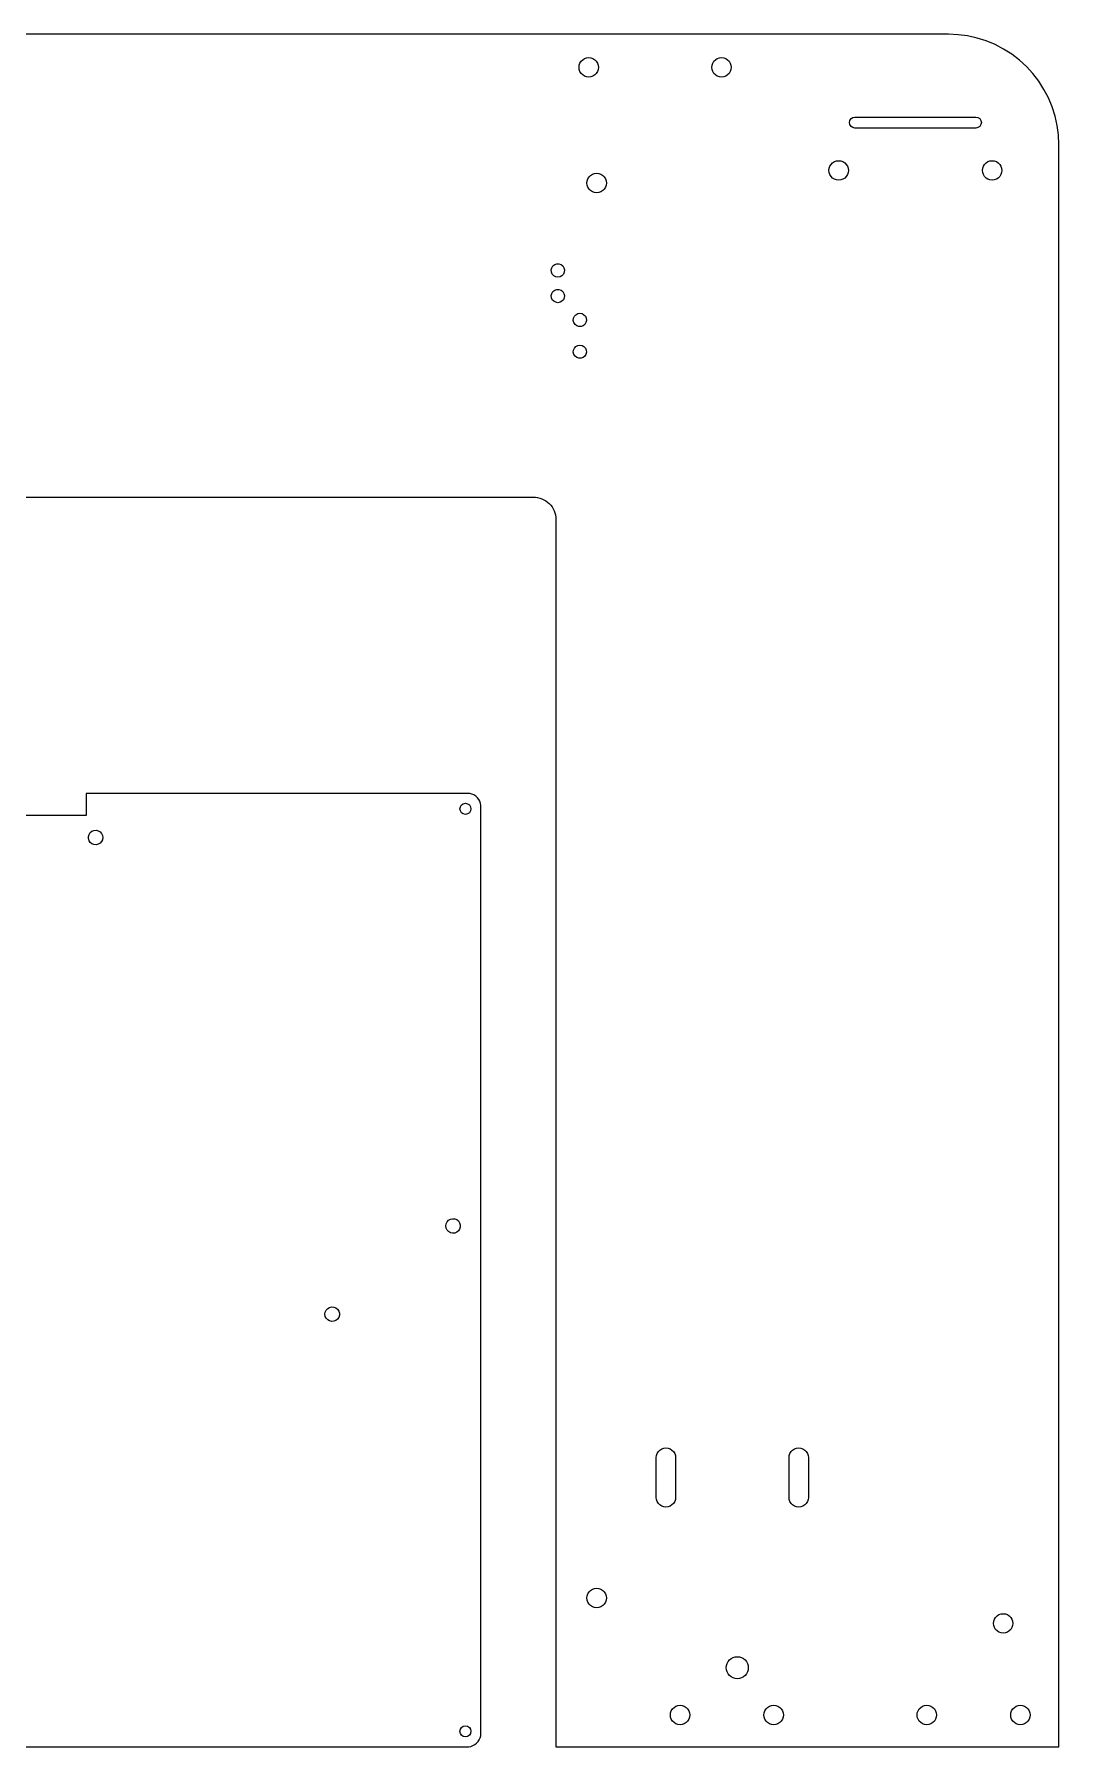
# Model space of a CAD drawing. Header units: metres. Extents: x -232 to 232, y 0 to 388.
# Drawn here: x 0 to 232.2, y 0 to 388 of the extents above; entities that cross this region are included whole.
import ezdxf

# ---------------------------------------------------------------- set-up
doc = ezdxf.new("R2010")
doc.units = ezdxf.units.M

msp = doc.modelspace()

# ---------------------------------------------------------------- linework, layer by layer
for p, q in [((207.25, 388), (-207.25, 388)), ((209.429, 387.905), (207.25, 388)), ((211.591, 387.62), (209.429, 387.905)), ((213.72, 387.148), (211.591, 387.62)), ((215.8, 386.492), (213.72, 387.148)), ((217.815, 385.658), (215.8, 386.492)), ((219.75, 384.651), (217.815, 385.658)), ((221.589, 383.479), (219.75, 384.651)), ((123.5, 380.5), (123.555, 380.99)), ((123.555, 380.01), (123.5, 380.5)), ((123.555, 380.99), (123.718, 381.455)), ((123.718, 381.455), (123.98, 381.872)), ((123.98, 381.872), (124.328, 382.22)), ((124.328, 382.22), (124.745, 382.482)), ((124.745, 382.482), (125.21, 382.645)), ((125.21, 382.645), (125.7, 382.7)), ((125.7, 382.7), (126.19, 382.645)), ((126.19, 382.645), (126.655, 382.482)), ((126.655, 382.482), (127.072, 382.22)), ((127.072, 382.22), (127.42, 381.872)), ((127.42, 381.872), (127.682, 381.455)), ((127.682, 381.455), (127.845, 380.99)), ((127.845, 380.99), (127.9, 380.5)), ((127.9, 380.5), (127.845, 380.01)), ((153.6, 380.5), (153.655, 380.99)), ((153.655, 380.01), (153.6, 380.5)), ((153.655, 380.99), (153.818, 381.455)), ((153.818, 381.455), (154.08, 381.872)), ((154.08, 381.872), (154.428, 382.22)), ((154.428, 382.22), (154.845, 382.482)), ((154.845, 382.482), (155.31, 382.645)), ((155.31, 382.645), (155.8, 382.7)), ((155.8, 382.7), (156.29, 382.645)), ((156.29, 382.645), (156.755, 382.482)), ((156.755, 382.482), (157.172, 382.22)), ((157.172, 382.22), (157.52, 381.872)), ((157.52, 381.872), (157.782, 381.455)), ((157.782, 381.455), (157.945, 380.99)), ((157.945, 380.99), (158, 380.5)), ((158, 380.5), (157.945, 380.01)), ((223.32, 382.151), (221.589, 383.479)), ((224.928, 380.678), (223.32, 382.151)), ((226.401, 379.07), (224.928, 380.678)), ((123.718, 379.545), (123.555, 380.01)), ((123.98, 379.128), (123.718, 379.545)), ((124.328, 378.78), (123.98, 379.128)), ((124.745, 378.518), (124.328, 378.78)), ((125.21, 378.355), (124.745, 378.518)), ((125.7, 378.3), (125.21, 378.355)), ((126.19, 378.355), (125.7, 378.3)), ((126.655, 378.518), (126.19, 378.355)), ((127.072, 378.78), (126.655, 378.518)), ((127.42, 379.128), (127.072, 378.78)), ((127.682, 379.545), (127.42, 379.128)), ((127.845, 380.01), (127.682, 379.545)), ((153.818, 379.545), (153.655, 380.01)), ((154.08, 379.128), (153.818, 379.545)), ((154.428, 378.78), (154.08, 379.128)), ((154.845, 378.518), (154.428, 378.78)), ((155.31, 378.355), (154.845, 378.518)), ((155.8, 378.3), (155.31, 378.355)), ((156.29, 378.355), (155.8, 378.3)), ((156.755, 378.518), (156.29, 378.355)), ((157.172, 378.78), (156.755, 378.518)), ((157.52, 379.128), (157.172, 378.78)), ((157.782, 379.545), (157.52, 379.128)), ((157.945, 380.01), (157.782, 379.545)), ((227.729, 377.339), (226.401, 379.07)), ((228.901, 375.5), (227.729, 377.339)), ((229.908, 373.565), (228.901, 375.5)), ((230.742, 371.55), (229.908, 373.565)), ((184.895, 368.478), (185.166, 368.884)), ((185.166, 368.884), (185.572, 369.155)), ((185.572, 369.155), (186.05, 369.25)), ((186.05, 369.25), (213.45, 369.25)), ((213.45, 369.25), (213.928, 369.155)), ((213.928, 369.155), (214.334, 368.884)), ((214.334, 368.884), (214.605, 368.478)), ((231.398, 369.47), (230.742, 371.55)), ((231.87, 367.341), (231.398, 369.47)), ((184.8, 368), (184.895, 368.478)), ((184.895, 367.522), (184.8, 368)), ((185.166, 367.116), (184.895, 367.522)), ((185.572, 366.845), (185.166, 367.116)), ((186.05, 366.75), (185.572, 366.845)), ((213.45, 366.75), (186.05, 366.75)), ((213.928, 366.845), (213.45, 366.75)), ((214.334, 367.116), (213.928, 366.845)), ((214.605, 367.522), (214.334, 367.116)), ((214.605, 368.478), (214.7, 368)), ((214.7, 368), (214.605, 367.522)), ((232.155, 365.179), (231.87, 367.341)), ((232.25, 363), (232.155, 365.179)), ((232.25, 0), (232.25, 363)), ((180.15, 357.15), (180.205, 357.64)), ((180.205, 356.66), (180.15, 357.15)), ((180.205, 357.64), (180.368, 358.105)), ((180.368, 358.105), (180.63, 358.522)), ((180.63, 358.522), (180.978, 358.87)), ((180.978, 358.87), (181.395, 359.132)), ((181.395, 359.132), (181.86, 359.295)), ((181.86, 359.295), (182.35, 359.35)), ((182.35, 359.35), (182.84, 359.295)), ((182.84, 359.295), (183.305, 359.132)), ((183.305, 359.132), (183.722, 358.87)), ((183.722, 358.87), (184.07, 358.522)), ((184.07, 358.522), (184.332, 358.105)), ((184.332, 358.105), (184.495, 357.64)), ((184.495, 357.64), (184.55, 357.15)), ((184.55, 357.15), (184.495, 356.66)), ((214.95, 357.15), (215.005, 357.64)), ((215.005, 356.66), (214.95, 357.15)), ((215.005, 357.64), (215.168, 358.105)), ((215.168, 358.105), (215.43, 358.522)), ((215.43, 358.522), (215.778, 358.87)), ((215.778, 358.87), (216.195, 359.132)), ((216.195, 359.132), (216.66, 359.295)), ((216.66, 359.295), (217.15, 359.35)), ((217.15, 359.35), (217.64, 359.295)), ((217.64, 359.295), (218.105, 359.132)), ((218.105, 359.132), (218.522, 358.87)), ((218.522, 358.87), (218.87, 358.522)), ((218.87, 358.522), (219.132, 358.105)), ((219.132, 358.105), (219.295, 357.64)), ((219.295, 357.64), (219.35, 357.15)), ((219.35, 357.15), (219.295, 356.66)), ((125.3, 354.29), (125.355, 354.78)), ((125.355, 353.8), (125.3, 354.29)), ((125.355, 354.78), (125.518, 355.245)), ((125.518, 353.335), (125.355, 353.8)), ((125.518, 355.245), (125.78, 355.662)), ((125.78, 352.918), (125.518, 353.335)), ((125.78, 355.662), (126.128, 356.01)), ((126.128, 356.01), (126.545, 356.272)), ((126.545, 356.272), (127.01, 356.435)), ((127.01, 356.435), (127.5, 356.49)), ((127.5, 356.49), (127.99, 356.435)), ((127.99, 356.435), (128.455, 356.272)), ((128.455, 356.272), (128.872, 356.01)), ((128.872, 356.01), (129.22, 355.662)), ((129.22, 355.662), (129.482, 355.245)), ((129.482, 353.335), (129.22, 352.918)), ((129.482, 355.245), (129.645, 354.78)), ((129.645, 353.8), (129.482, 353.335)), ((129.645, 354.78), (129.7, 354.29)), ((129.7, 354.29), (129.645, 353.8)), ((180.368, 356.195), (180.205, 356.66)), ((180.63, 355.778), (180.368, 356.195)), ((180.978, 355.43), (180.63, 355.778)), ((181.395, 355.168), (180.978, 355.43)), ((181.86, 355.005), (181.395, 355.168)), ((182.35, 354.95), (181.86, 355.005)), ((182.84, 355.005), (182.35, 354.95)), ((183.305, 355.168), (182.84, 355.005)), ((183.722, 355.43), (183.305, 355.168)), ((184.07, 355.778), (183.722, 355.43)), ((184.332, 356.195), (184.07, 355.778)), ((184.495, 356.66), (184.332, 356.195)), ((215.168, 356.195), (215.005, 356.66)), ((215.43, 355.778), (215.168, 356.195)), ((215.778, 355.43), (215.43, 355.778)), ((216.195, 355.168), (215.778, 355.43)), ((216.66, 355.005), (216.195, 355.168)), ((217.15, 354.95), (216.66, 355.005)), ((217.64, 355.005), (217.15, 354.95)), ((218.105, 355.168), (217.64, 355.005)), ((218.522, 355.43), (218.105, 355.168)), ((218.87, 355.778), (218.522, 355.43)), ((219.132, 356.195), (218.87, 355.778)), ((219.295, 356.66), (219.132, 356.195)), ((126.128, 352.57), (125.78, 352.918)), ((126.545, 352.308), (126.128, 352.57)), ((127.01, 352.145), (126.545, 352.308)), ((127.5, 352.09), (127.01, 352.145)), ((127.99, 352.145), (127.5, 352.09)), ((128.455, 352.308), (127.99, 352.145)), ((128.872, 352.57), (128.455, 352.308)), ((129.22, 352.918), (128.872, 352.57)), ((117.205, 334.604), (117.326, 335.083)), ((117.246, 334.112), (117.205, 334.604)), ((117.444, 333.66), (117.246, 334.112)), ((117.326, 335.083), (117.596, 335.496)), ((117.596, 335.496), (117.986, 335.799)), ((117.986, 335.799), (118.453, 335.96)), ((118.453, 335.96), (118.947, 335.96)), ((118.947, 335.96), (119.414, 335.799)), ((119.414, 335.799), (119.804, 335.496)), ((119.804, 335.496), (120.074, 335.083)), ((120.154, 334.112), (119.956, 333.66)), ((120.074, 335.083), (120.195, 334.604)), ((120.195, 334.604), (120.154, 334.112)), ((117.779, 333.296), (117.444, 333.66)), ((117.596, 329.696), (117.986, 329.999)), ((118.213, 333.061), (117.779, 333.296)), ((117.986, 329.999), (118.453, 330.16)), ((118.7, 332.98), (118.213, 333.061)), ((118.453, 330.16), (118.947, 330.16)), ((119.187, 333.061), (118.7, 332.98)), ((118.947, 330.16), (119.414, 329.999)), ((119.621, 333.296), (119.187, 333.061)), ((119.414, 329.999), (119.804, 329.696)), ((119.956, 333.66), (119.621, 333.296)), ((117.205, 328.804), (117.326, 329.283)), ((117.246, 328.312), (117.205, 328.804)), ((117.444, 327.86), (117.246, 328.312)), ((117.326, 329.283), (117.596, 329.696)), ((117.779, 327.496), (117.444, 327.86)), ((118.213, 327.261), (117.779, 327.496)), ((118.7, 327.18), (118.213, 327.261)), ((119.187, 327.261), (118.7, 327.18)), ((119.621, 327.496), (119.187, 327.261)), ((119.956, 327.86), (119.621, 327.496)), ((119.804, 329.696), (120.074, 329.283)), ((120.154, 328.312), (119.956, 327.86)), ((120.074, 329.283), (120.195, 328.804)), ((120.195, 328.804), (120.154, 328.312)), ((122.205, 323.156), (122.246, 323.648)), ((122.326, 322.677), (122.205, 323.156)), ((122.246, 323.648), (122.444, 324.1)), ((122.596, 322.264), (122.326, 322.677)), ((122.444, 324.1), (122.779, 324.464)), ((122.986, 321.961), (122.596, 322.264)), ((122.779, 324.464), (123.213, 324.699)), ((123.213, 324.699), (123.7, 324.78)), ((123.7, 324.78), (124.187, 324.699)), ((124.187, 324.699), (124.621, 324.464)), ((124.804, 322.264), (124.414, 321.961)), ((124.621, 324.464), (124.956, 324.1)), ((125.074, 322.677), (124.804, 322.264)), ((124.956, 324.1), (125.154, 323.648)), ((125.195, 323.156), (125.074, 322.677)), ((125.154, 323.648), (125.195, 323.156)), ((123.453, 321.8), (122.986, 321.961)), ((123.947, 321.8), (123.453, 321.8)), ((124.414, 321.961), (123.947, 321.8)), ((122.205, 315.956), (122.246, 316.448)), ((122.326, 315.477), (122.205, 315.956)), ((122.246, 316.448), (122.444, 316.9)), ((122.596, 315.064), (122.326, 315.477)), ((122.444, 316.9), (122.779, 317.264)), ((122.986, 314.761), (122.596, 315.064)), ((122.779, 317.264), (123.213, 317.499)), ((123.453, 314.6), (122.986, 314.761)), ((123.213, 317.499), (123.7, 317.58)), ((123.947, 314.6), (123.453, 314.6)), ((123.7, 317.58), (124.187, 317.499)), ((124.414, 314.761), (123.947, 314.6)), ((124.187, 317.499), (124.621, 317.264)), ((124.804, 315.064), (124.414, 314.761)), ((124.621, 317.264), (124.956, 316.9)), ((125.074, 315.477), (124.804, 315.064)), ((124.956, 316.9), (125.154, 316.448)), ((125.195, 315.956), (125.074, 315.477)), ((125.154, 316.448), (125.195, 315.956)), ((-126.75, 283.1), (113.25, 283.1)), ((113.25, 283.1), (113.624, 283.086)), ((113.624, 283.086), (114.118, 283.024)), ((114.118, 283.024), (114.604, 282.913)), ((114.604, 282.913), (115.077, 282.754)), ((115.077, 282.754), (115.531, 282.549)), ((115.531, 282.549), (115.963, 282.3)), ((115.963, 282.3), (116.367, 282.009)), ((116.367, 282.009), (116.741, 281.679)), ((116.741, 281.679), (117.08, 281.314)), ((117.08, 281.314), (117.381, 280.917)), ((117.381, 280.917), (117.641, 280.491)), ((117.641, 280.491), (117.857, 280.042)), ((117.857, 280.042), (118.028, 279.574)), ((118.028, 279.574), (118.151, 279.091)), ((118.151, 279.091), (118.225, 278.598)), ((118.225, 278.598), (118.25, 278.1)), ((118.25, 278.1), (118.25, 0)), ((98.25, 216), (11.76, 215.996)), ((11.76, 215.996), (11.76, 211)), ((96.8661, 213.384), (97.2716, 213.655)), ((97.2716, 213.655), (97.75, 213.75)), ((97.75, 213.75), (98.2283, 213.655)), ((98.2283, 213.655), (98.6339, 213.384)), ((98.7438, 215.959), (98.25, 216)), ((99.2241, 215.837), (98.7438, 215.959)), ((99.6778, 215.638), (99.2241, 215.837)), ((100.093, 215.367), (99.6778, 215.638)), ((100.457, 215.032), (100.093, 215.367)), ((100.761, 214.641), (100.457, 215.032)), ((100.997, 214.205), (100.761, 214.641)), ((101.158, 213.736), (100.997, 214.205)), ((101.24, 213.248), (101.158, 213.736)), ((11.76, 211), (-25.26, 211)), ((96.5, 212.5), (96.5951, 212.978)), ((96.5951, 212.022), (96.5, 212.5)), ((96.5951, 212.978), (96.8661, 213.384)), ((96.8661, 211.616), (96.5951, 212.022)), ((97.2716, 211.345), (96.8661, 211.616)), ((97.75, 211.25), (97.2716, 211.345)), ((98.2283, 211.345), (97.75, 211.25)), ((98.6339, 211.616), (98.2283, 211.345)), ((98.6339, 213.384), (98.9048, 212.978)), ((98.9048, 212.022), (98.6339, 211.616)), ((98.9048, 212.978), (99, 212.5)), ((99, 212.5), (98.9048, 212.022)), ((101.25, 3), (101.24, 213.248)), ((12.2784, 206.246), (12.4234, 206.716)), ((12.2784, 205.754), (12.2784, 206.246)), ((12.4234, 205.284), (12.2784, 205.754)), ((12.4234, 206.716), (12.7005, 207.122)), ((12.7005, 207.122), (13.085, 207.429)), ((13.085, 207.429), (13.5428, 207.609)), ((13.5428, 207.609), (14.0333, 207.645)), ((14.0333, 207.645), (14.5128, 207.536)), ((14.5128, 207.536), (14.9388, 207.29)), ((14.9388, 207.29), (15.2733, 206.929)), ((15.2733, 206.929), (15.4867, 206.486)), ((15.4867, 206.486), (15.56, 206)), ((15.56, 206), (15.4867, 205.514)), ((12.7005, 204.878), (12.4234, 205.284)), ((13.085, 204.571), (12.7005, 204.878)), ((13.5428, 204.391), (13.085, 204.571)), ((14.0333, 204.355), (13.5428, 204.391)), ((14.5128, 204.464), (14.0333, 204.355)), ((14.9388, 204.71), (14.5128, 204.464)), ((15.2733, 205.071), (14.9388, 204.71)), ((15.4867, 205.514), (15.2733, 205.071)), ((93.3, 118), (93.3733, 118.486)), ((93.3733, 117.514), (93.3, 118)), ((93.3733, 118.486), (93.5867, 118.929)), ((93.5867, 117.071), (93.3733, 117.514)), ((93.5867, 118.929), (93.9212, 119.29)), ((93.9212, 116.71), (93.5867, 117.071)), ((93.9212, 119.29), (94.3472, 119.536)), ((94.3472, 116.464), (93.9212, 116.71)), ((94.3472, 119.536), (94.8267, 119.645)), ((94.8267, 116.355), (94.3472, 116.464)), ((94.8267, 119.645), (95.3172, 119.609)), ((95.3172, 119.609), (95.775, 119.429)), ((95.775, 116.571), (95.3172, 116.391)), ((95.775, 119.429), (96.1595, 119.122)), ((96.1595, 116.878), (95.775, 116.571)), ((96.1595, 119.122), (96.4366, 118.716)), ((96.4366, 117.284), (96.1595, 116.878)), ((96.4366, 118.716), (96.5816, 118.246)), ((96.5816, 117.754), (96.4366, 117.284)), ((96.5816, 118.246), (96.5816, 117.754)), ((95.3172, 116.391), (94.8267, 116.355)), ((65.9, 98), (65.9733, 98.4863)), ((65.9733, 97.5136), (65.9, 98)), ((65.9733, 98.4863), (66.1867, 98.9295)), ((66.1867, 97.0705), (65.9733, 97.5136)), ((66.1867, 98.9295), (66.5212, 99.29)), ((66.5212, 96.71), (66.1867, 97.0705)), ((66.5212, 99.29), (66.9472, 99.5359)), ((66.9472, 99.5359), (67.4267, 99.6454)), ((67.4267, 99.6454), (67.9172, 99.6086)), ((67.9172, 99.6086), (68.375, 99.4289)), ((68.375, 99.4289), (68.7595, 99.1223)), ((68.7595, 99.1223), (69.0366, 98.7159)), ((69.0366, 97.2841), (68.7595, 96.8777)), ((69.0366, 98.7159), (69.1816, 98.2459)), ((69.1816, 97.7541), (69.0366, 97.2841)), ((69.1816, 98.2459), (69.1816, 97.7541)), ((66.9472, 96.4641), (66.5212, 96.71)), ((67.4267, 96.3546), (66.9472, 96.4641)), ((67.9172, 96.3914), (67.4267, 96.3546)), ((68.375, 96.571), (67.9172, 96.3914)), ((68.7595, 96.8777), (68.375, 96.571)), ((141, 65.5), (141.055, 65.9895)), ((141.055, 65.9895), (141.218, 66.4545)), ((141.218, 66.4545), (141.48, 66.8717)), ((141.48, 66.8717), (141.828, 67.22)), ((141.828, 67.22), (142.245, 67.4821)), ((142.245, 67.4821), (142.71, 67.6448)), ((142.71, 67.6448), (143.2, 67.7)), ((143.2, 67.7), (143.69, 67.6448)), ((143.69, 67.6448), (144.155, 67.4821)), ((144.155, 67.4821), (144.572, 67.22)), ((144.572, 67.22), (144.92, 66.8717)), ((144.92, 66.8717), (145.182, 66.4545)), ((145.182, 66.4545), (145.345, 65.9895)), ((145.345, 65.9895), (145.4, 65.5)), ((171.1, 65.5), (171.155, 65.9895)), ((171.155, 65.9895), (171.318, 66.4545)), ((171.318, 66.4545), (171.58, 66.8717)), ((171.58, 66.8717), (171.928, 67.22)), ((171.928, 67.22), (172.345, 67.4821)), ((172.345, 67.4821), (172.81, 67.6448)), ((172.81, 67.6448), (173.3, 67.7)), ((173.3, 67.7), (173.79, 67.6448)), ((173.79, 67.6448), (174.255, 67.4821)), ((174.255, 67.4821), (174.672, 67.22)), ((174.672, 67.22), (175.02, 66.8717)), ((175.02, 66.8717), (175.282, 66.4545)), ((175.282, 66.4545), (175.445, 65.9895)), ((175.445, 65.9895), (175.5, 65.5)), ((141, 56.5), (141, 65.5)), ((145.4, 65.5), (145.4, 56.5)), ((171.1, 56.5), (171.1, 65.5)), ((175.5, 65.5), (175.5, 56.5)), ((141.055, 56.0105), (141, 56.5)), ((141.218, 55.5454), (141.055, 56.0105)), ((141.48, 55.1283), (141.218, 55.5454)), ((141.828, 54.78), (141.48, 55.1283)), ((142.245, 54.5179), (141.828, 54.78)), ((142.71, 54.3551), (142.245, 54.5179)), ((143.2, 54.3), (142.71, 54.3551)), ((143.69, 54.3551), (143.2, 54.3)), ((144.155, 54.5179), (143.69, 54.3551)), ((144.572, 54.78), (144.155, 54.5179)), ((144.92, 55.1283), (144.572, 54.78)), ((145.182, 55.5454), (144.92, 55.1283)), ((145.345, 56.0105), (145.182, 55.5454)), ((145.4, 56.5), (145.345, 56.0105)), ((171.155, 56.0105), (171.1, 56.5)), ((171.318, 55.5454), (171.155, 56.0105)), ((171.58, 55.1283), (171.318, 55.5454)), ((171.928, 54.78), (171.58, 55.1283)), ((172.345, 54.5179), (171.928, 54.78)), ((172.81, 54.3551), (172.345, 54.5179)), ((173.3, 54.3), (172.81, 54.3551)), ((173.79, 54.3551), (173.3, 54.3)), ((174.255, 54.5179), (173.79, 54.3551)), ((174.672, 54.78), (174.255, 54.5179)), ((175.02, 55.1283), (174.672, 54.78)), ((175.282, 55.5454), (175.02, 55.1283)), ((175.445, 56.0105), (175.282, 55.5454)), ((175.5, 56.5), (175.445, 56.0105)), ((125.518, 34.6645), (125.78, 35.0817)), ((125.78, 35.0817), (126.128, 35.43)), ((126.128, 35.43), (126.545, 35.6921)), ((126.545, 35.6921), (127.01, 35.8548)), ((127.01, 35.8548), (127.5, 35.91)), ((127.5, 35.91), (127.99, 35.8548)), ((127.99, 35.8548), (128.455, 35.6921)), ((128.455, 35.6921), (128.872, 35.43)), ((128.872, 35.43), (129.22, 35.0817)), ((129.22, 35.0817), (129.482, 34.6645)), ((125.3, 33.71), (125.355, 34.1995)), ((125.355, 33.2204), (125.3, 33.71)), ((125.355, 34.1995), (125.518, 34.6645)), ((125.518, 32.7554), (125.355, 33.2204)), ((125.78, 32.3383), (125.518, 32.7554)), ((126.128, 31.99), (125.78, 32.3383)), ((126.545, 31.7279), (126.128, 31.99)), ((127.01, 31.5652), (126.545, 31.7279)), ((127.5, 31.51), (127.01, 31.5652)), ((127.99, 31.5652), (127.5, 31.51)), ((128.455, 31.7279), (127.99, 31.5652)), ((128.872, 31.99), (128.455, 31.7279)), ((129.22, 32.3383), (128.872, 31.99)), ((129.482, 32.7554), (129.22, 32.3383)), ((129.482, 34.6645), (129.645, 34.1995)), ((129.645, 33.2204), (129.482, 32.7554)), ((129.645, 34.1995), (129.7, 33.71)), ((129.7, 33.71), (129.645, 33.2204)), ((217.45, 27.95), (217.505, 28.4395)), ((217.505, 27.4604), (217.45, 27.95)), ((217.505, 28.4395), (217.668, 28.9045)), ((217.668, 26.9955), (217.505, 27.4604)), ((217.668, 28.9045), (217.93, 29.3217)), ((217.93, 29.3217), (218.278, 29.67)), ((218.278, 29.67), (218.695, 29.9321)), ((218.695, 29.9321), (219.16, 30.0948)), ((219.16, 30.0948), (219.65, 30.15)), ((219.65, 30.15), (220.14, 30.0948)), ((220.14, 30.0948), (220.605, 29.9321)), ((220.605, 29.9321), (221.022, 29.67)), ((221.022, 29.67), (221.37, 29.3217)), ((221.37, 29.3217), (221.632, 28.9045)), ((221.632, 28.9045), (221.795, 28.4395)), ((221.795, 27.4604), (221.632, 26.9955)), ((221.795, 28.4395), (221.85, 27.95)), ((221.85, 27.95), (221.795, 27.4604)), ((217.93, 26.5783), (217.668, 26.9955)), ((218.278, 26.23), (217.93, 26.5783)), ((218.695, 25.9679), (218.278, 26.23)), ((219.16, 25.8051), (218.695, 25.9679)), ((219.65, 25.75), (219.16, 25.8051)), ((220.14, 25.8051), (219.65, 25.75)), ((220.605, 25.9679), (220.14, 25.8051)), ((221.022, 26.23), (220.605, 25.9679)), ((221.37, 26.5783), (221.022, 26.23)), ((221.632, 26.9955), (221.37, 26.5783)), ((157.291, 19.2889), (157.602, 19.6678)), ((157.602, 19.6678), (157.981, 19.9787)), ((157.981, 19.9787), (158.413, 20.2097)), ((158.413, 20.2097), (158.882, 20.352)), ((158.882, 20.352), (159.37, 20.4)), ((159.37, 20.4), (159.858, 20.352)), ((159.858, 20.352), (160.327, 20.2097)), ((160.327, 20.2097), (160.759, 19.9787)), ((160.759, 19.9787), (161.138, 19.6678)), ((161.138, 19.6678), (161.449, 19.2889)), ((156.87, 17.9), (156.918, 18.3877)), ((156.918, 17.4123), (156.87, 17.9)), ((156.918, 18.3877), (157.06, 18.8567)), ((157.06, 16.9433), (156.918, 17.4123)), ((157.06, 18.8567), (157.291, 19.2889)), ((157.291, 16.5111), (157.06, 16.9433)), ((157.602, 16.1322), (157.291, 16.5111)), ((157.981, 15.8213), (157.602, 16.1322)), ((158.413, 15.5903), (157.981, 15.8213)), ((158.882, 15.448), (158.413, 15.5903)), ((160.327, 15.5903), (159.858, 15.448)), ((160.759, 15.8213), (160.327, 15.5903)), ((161.138, 16.1322), (160.759, 15.8213)), ((161.449, 16.5111), (161.138, 16.1322)), ((161.449, 19.2889), (161.68, 18.8567)), ((161.68, 16.9433), (161.449, 16.5111)), ((161.68, 18.8567), (161.822, 18.3877)), ((161.822, 17.4123), (161.68, 16.9433)), ((161.822, 18.3877), (161.87, 17.9)), ((161.87, 17.9), (161.822, 17.4123)), ((159.37, 15.4), (158.882, 15.448)), ((159.858, 15.448), (159.37, 15.4)), ((144.255, 7.68954), (144.418, 8.15454)), ((144.418, 8.15454), (144.68, 8.57167)), ((144.68, 8.57167), (145.028, 8.92003)), ((145.028, 8.92003), (145.445, 9.18213)), ((145.445, 9.18213), (145.91, 9.34483)), ((145.91, 9.34483), (146.4, 9.39999)), ((146.4, 9.39999), (146.89, 9.34483)), ((146.89, 9.34483), (147.355, 9.18213)), ((147.355, 9.18213), (147.772, 8.92003)), ((147.772, 8.92003), (148.12, 8.57167)), ((148.12, 8.57167), (148.382, 8.15454)), ((148.382, 8.15454), (148.545, 7.68954)), ((165.475, 7.68954), (165.638, 8.15454)), ((165.638, 8.15454), (165.9, 8.57167)), ((165.9, 8.57167), (166.248, 8.92003)), ((166.248, 8.92003), (166.665, 9.18213)), ((166.665, 9.18213), (167.13, 9.34483)), ((167.13, 9.34483), (167.62, 9.39999)), ((167.62, 9.39999), (168.11, 9.34483)), ((168.11, 9.34483), (168.575, 9.18213)), ((168.575, 9.18213), (168.992, 8.92003)), ((168.992, 8.92003), (169.34, 8.57167)), ((169.34, 8.57167), (169.602, 8.15454)), ((169.602, 8.15454), (169.765, 7.68954)), ((200.185, 7.68954), (200.348, 8.15454)), ((200.348, 8.15454), (200.61, 8.57167)), ((200.61, 8.57167), (200.958, 8.92003)), ((200.958, 8.92003), (201.375, 9.18213)), ((201.375, 9.18213), (201.84, 9.34483)), ((201.84, 9.34483), (202.33, 9.39999)), ((202.33, 9.39999), (202.82, 9.34483)), ((202.82, 9.34483), (203.285, 9.18213)), ((203.285, 9.18213), (203.702, 8.92003)), ((203.702, 8.92003), (204.05, 8.57167)), ((204.05, 8.57167), (204.312, 8.15454)), ((204.312, 8.15454), (204.475, 7.68954)), ((221.405, 7.68954), (221.568, 8.15454)), ((221.568, 8.15454), (221.83, 8.57167)), ((221.83, 8.57167), (222.178, 8.92003)), ((222.178, 8.92003), (222.595, 9.18213)), ((222.595, 9.18213), (223.06, 9.34483)), ((223.06, 9.34483), (223.55, 9.39999)), ((223.55, 9.39999), (224.04, 9.34483)), ((224.04, 9.34483), (224.505, 9.18213)), ((224.505, 9.18213), (224.922, 8.92003)), ((224.922, 8.92003), (225.27, 8.57167)), ((225.27, 8.57167), (225.532, 8.15454)), ((225.532, 8.15454), (225.695, 7.68954)), ((96.5, 3.5), (96.5951, 3.97835)), ((96.5951, 3.97835), (96.8661, 4.38388)), ((96.8661, 4.38388), (97.2716, 4.65485)), ((97.2716, 4.65485), (97.75, 4.75)), ((97.75, 4.75), (98.2283, 4.65485)), ((98.2283, 4.65485), (98.6339, 4.38388)), ((98.6339, 4.38388), (98.9048, 3.97835)), ((98.9048, 3.97835), (99, 3.5)), ((144.2, 7.2), (144.255, 7.68954)), ((144.255, 6.71045), (144.2, 7.2)), ((144.418, 6.24545), (144.255, 6.71045)), ((144.68, 5.82831), (144.418, 6.24545)), ((145.028, 5.47997), (144.68, 5.82831)), ((145.445, 5.21786), (145.028, 5.47997)), ((145.91, 5.05515), (145.445, 5.21786)), ((146.4, 4.99998), (145.91, 5.05515)), ((146.89, 5.05515), (146.4, 4.99998)), ((147.355, 5.21786), (146.89, 5.05515)), ((147.772, 5.47997), (147.355, 5.21786)), ((148.12, 5.82831), (147.772, 5.47997)), ((148.382, 6.24545), (148.12, 5.82831)), ((148.545, 6.71045), (148.382, 6.24545)), ((148.545, 7.68954), (148.6, 7.2)), ((148.6, 7.2), (148.545, 6.71045)), ((165.42, 7.2), (165.475, 7.68954)), ((165.475, 6.71045), (165.42, 7.2)), ((165.638, 6.24545), (165.475, 6.71045)), ((165.9, 5.82831), (165.638, 6.24545)), ((166.248, 5.47997), (165.9, 5.82831)), ((166.665, 5.21786), (166.248, 5.47997)), ((167.13, 5.05515), (166.665, 5.21786)), ((167.62, 4.99998), (167.13, 5.05515)), ((168.11, 5.05515), (167.62, 4.99998)), ((168.575, 5.21786), (168.11, 5.05515)), ((168.992, 5.47997), (168.575, 5.21786)), ((169.34, 5.82831), (168.992, 5.47997)), ((169.602, 6.24545), (169.34, 5.82831)), ((169.765, 6.71045), (169.602, 6.24545)), ((169.765, 7.68954), (169.82, 7.2)), ((169.82, 7.2), (169.765, 6.71045)), ((200.13, 7.2), (200.185, 7.68954)), ((200.185, 6.71045), (200.13, 7.2)), ((200.348, 6.24545), (200.185, 6.71045)), ((200.61, 5.82831), (200.348, 6.24545)), ((200.958, 5.47997), (200.61, 5.82831)), ((201.375, 5.21786), (200.958, 5.47997)), ((201.84, 5.05515), (201.375, 5.21786)), ((202.33, 4.99998), (201.84, 5.05515)), ((202.82, 5.05515), (202.33, 4.99998)), ((203.285, 5.21786), (202.82, 5.05515)), ((203.702, 5.47997), (203.285, 5.21786)), ((204.05, 5.82831), (203.702, 5.47997)), ((204.312, 6.24545), (204.05, 5.82831)), ((204.475, 6.71045), (204.312, 6.24545)), ((204.475, 7.68954), (204.53, 7.2)), ((204.53, 7.2), (204.475, 6.71045)), ((221.35, 7.2), (221.405, 7.68954)), ((221.405, 6.71045), (221.35, 7.2)), ((221.568, 6.24545), (221.405, 6.71045)), ((221.83, 5.82831), (221.568, 6.24545)), ((222.178, 5.47997), (221.83, 5.82831)), ((222.595, 5.21786), (222.178, 5.47997)), ((223.06, 5.05515), (222.595, 5.21786)), ((223.55, 4.99998), (223.06, 5.05515)), ((224.04, 5.05515), (223.55, 4.99998)), ((224.505, 5.21786), (224.04, 5.05515)), ((224.922, 5.47997), (224.505, 5.21786)), ((225.27, 5.82831), (224.922, 5.47997)), ((225.532, 6.24545), (225.27, 5.82831)), ((225.695, 6.71045), (225.532, 6.24545)), ((225.695, 7.68954), (225.75, 7.2)), ((225.75, 7.2), (225.695, 6.71045)), ((-111.75, 0), (98.4977, 0.01024)), ((96.5951, 3.02164), (96.5, 3.5)), ((96.8661, 2.6161), (96.5951, 3.02164)), ((97.2716, 2.34514), (96.8661, 2.6161)), ((97.75, 2.25), (97.2716, 2.34514)), ((98.2283, 2.34514), (97.75, 2.25)), ((98.6339, 2.6161), (98.2283, 2.34514)), ((98.4977, 0.01024), (98.9865, 0.0918)), ((98.9048, 3.02164), (98.6339, 2.6161)), ((99, 3.5), (98.9048, 3.02164)), ((98.9865, 0.0918), (99.4551, 0.25267)), ((99.4551, 0.25267), (99.8908, 0.4885)), ((99.8908, 0.4885), (100.282, 0.79282)), ((100.282, 0.79282), (100.617, 1.15735)), ((100.617, 1.15735), (100.888, 1.57214)), ((100.888, 1.57214), (101.087, 2.02589)), ((101.087, 2.02589), (101.209, 2.50621)), ((101.209, 2.50621), (101.25, 3)), ((118.25, 0), (232.25, 0))]:
    msp.add_line(p, q)

doc.saveas('drawing.dxf')
